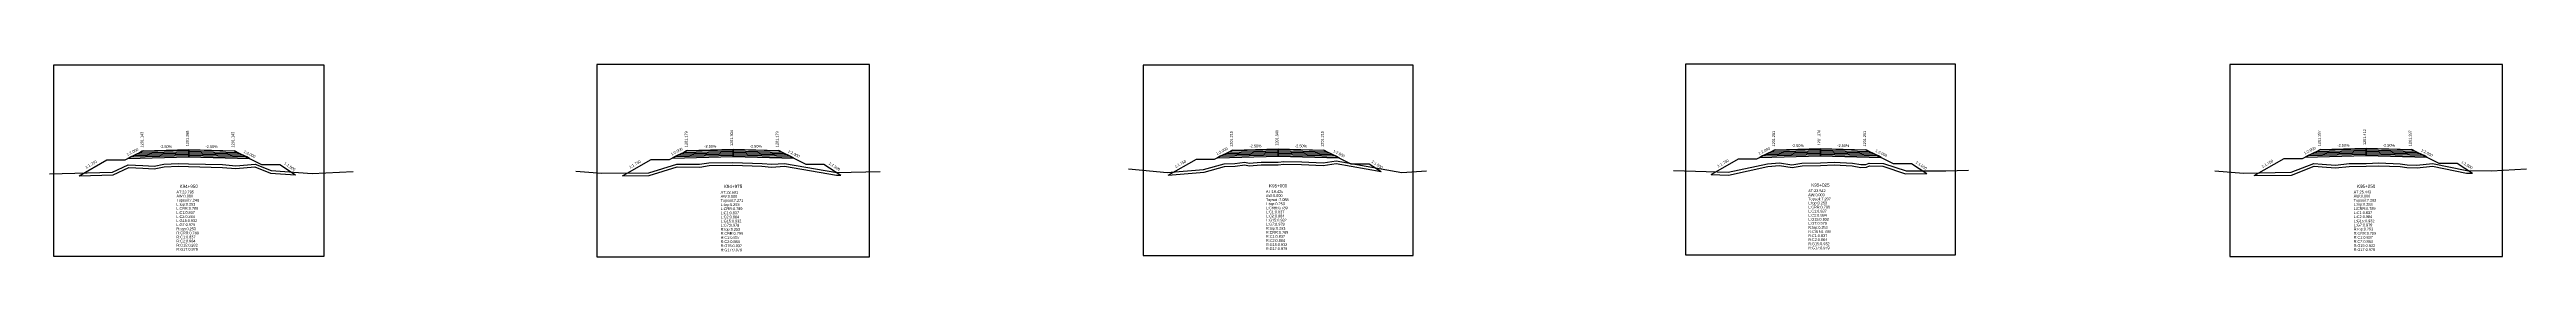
# Model space of a CAD drawing. Extents: x -7 to 78429, y 1189 to 1262.
# Drawn here: x 22641.4 to 22913.7, y 1189.5 to 1210.7 of the extents above; entities that cross this region are included whole.
import ezdxf
from ezdxf.enums import TextEntityAlignment as Align

# ---------------------------------------------------------------- set-up
doc = ezdxf.new("R2010")
doc.units = 0

msp = doc.modelspace()

# ---------------------------------------------------------------- linework, layer by layer
at = {"layer": 'A4_BORDER', "color": 7}
for points in [[(22641.792, 1189.528), (22671.548, 1189.528), (22671.548, 1210.567), (22641.792, 1210.567), (22641.792, 1189.528)], [(22701.517, 1189.455), (22731.49, 1189.455), (22731.49, 1210.648), (22701.517, 1210.648), (22701.517, 1189.455)], [(22761.586, 1189.595), (22791.286, 1189.595), (22791.286, 1210.595), (22761.586, 1210.595), (22761.586, 1189.595)], [(22821.198, 1189.682), (22850.898, 1189.682), (22850.898, 1210.682), (22821.198, 1210.682), (22821.198, 1189.682)], [(22881.042, 1189.476), (22911.015, 1189.476), (22911.015, 1210.669), (22881.042, 1210.669), (22881.042, 1189.476)]]:
    msp.add_lwpolyline(points, dxfattribs=at)
at = {"layer": 'CLEAR_GROUND', "color": 8}
for points in [[(22644.611, 1198.395), (22648.348, 1198.486), (22650.085, 1199.281), (22651.622, 1199.217), (22652.887, 1199.152), (22653.958, 1199.373), (22655.54, 1199.432), (22656.642, 1199.406), (22660.378, 1199.313), (22661.835, 1199.194), (22663.917, 1199.37), (22665.668, 1198.674), (22668.415, 1198.48)], [(22704.366, 1198.387), (22707.29, 1198.426), (22710.372, 1199.381), (22712.857, 1199.347), (22713.885, 1199.515), (22716.486, 1199.562), (22719.676, 1199.456), (22720.748, 1199.35), (22722.145, 1199.444), (22727.895, 1198.44), (22728.345, 1198.451)], [(22764.339, 1198.445), (22768.287, 1198.781), (22770.534, 1199.395), (22771.704, 1199.457), (22772.763, 1199.576), (22773.227, 1199.485), (22774.564, 1199.595), (22776.435, 1199.583), (22777.058, 1199.662), (22779.005, 1199.612), (22781.392, 1199.525), (22782.819, 1199.73), (22787.747, 1198.841)], [(22824.039, 1198.532), (22825.936, 1198.463), (22830.274, 1199.405), (22831.532, 1199.5), (22832.917, 1199.301), (22834.032, 1199.476), (22836.056, 1199.516), (22837.534, 1199.578), (22839.542, 1199.481), (22840.471, 1199.314), (22841.11, 1199.337), (22841.447, 1199.462), (22842.907, 1199.45), (22845.402, 1198.612), (22847.749, 1198.617)], [(22883.739, 1198.408), (22887.843, 1198.468), (22890.333, 1199.436), (22891.185, 1199.382), (22892.675, 1199.271), (22894.17, 1199.422), (22896.046, 1199.447), (22897.426, 1199.497), (22899.76, 1199.392), (22900.502, 1199.296), (22901.631, 1199.261), (22903.327, 1199.436), (22907.053, 1198.667), (22907.718, 1198.661)]]:
    msp.add_lwpolyline(points, dxfattribs=at)
at = {"layer": 'DESIGN_ROAD_TRIMMED', "color": 1}
for points in [[(22644.611, 1198.395), (22647.67, 1200.143), (22649.67, 1200.143), (22651.67, 1201.143), (22651.67, 1201.143), (22651.565, 1201.09), (22651.565, 1201.09), (22651.249, 1200.932), (22651.249, 1200.932), (22650.933, 1200.775), (22650.933, 1200.775), (22650.618, 1200.617), (22650.618, 1200.617), (22650.302, 1200.459), (22650.302, 1200.459), (22649.986, 1200.301), (22656.67, 1200.468), (22656.67, 1200.618), (22656.67, 1200.618), (22656.67, 1200.768), (22656.67, 1200.768), (22656.67, 1200.918), (22656.67, 1200.918), (22656.67, 1201.068), (22656.67, 1201.068), (22656.67, 1201.218), (22656.67, 1201.218), (22656.67, 1201.268), (22656.67, 1201.268), (22656.67, 1201.268), (22656.67, 1201.268), (22656.67, 1201.268), (22656.67, 1201.218), (22656.67, 1201.218), (22656.67, 1201.068), (22656.67, 1201.068), (22656.67, 1200.918), (22656.67, 1200.918), (22656.67, 1200.768), (22656.67, 1200.768), (22656.67, 1200.618), (22656.67, 1200.618), (22656.67, 1200.468), (22663.354, 1200.301), (22663.039, 1200.459), (22663.039, 1200.459), (22662.723, 1200.617), (22662.723, 1200.617), (22662.407, 1200.775), (22662.407, 1200.775), (22662.091, 1200.932), (22662.091, 1200.932), (22661.775, 1201.09), (22661.775, 1201.09), (22661.67, 1201.143), (22661.67, 1201.143), (22664.67, 1199.643), (22666.67, 1199.643), (22668.415, 1198.48)], [(22704.366, 1198.387), (22707.503, 1200.179), (22709.503, 1200.179), (22711.503, 1201.179), (22711.503, 1201.179), (22711.398, 1201.126), (22711.398, 1201.126), (22711.082, 1200.968), (22711.082, 1200.968), (22710.766, 1200.811), (22710.766, 1200.811), (22710.45, 1200.653), (22710.45, 1200.653), (22710.135, 1200.495), (22710.135, 1200.495), (22709.819, 1200.337), (22716.503, 1200.504), (22716.503, 1200.654), (22716.503, 1200.654), (22716.503, 1200.804), (22716.503, 1200.804), (22716.503, 1200.954), (22716.503, 1200.954), (22716.503, 1201.104), (22716.503, 1201.104), (22716.503, 1201.254), (22716.503, 1201.254), (22716.503, 1201.304), (22716.503, 1201.304), (22716.503, 1201.304), (22716.503, 1201.304), (22716.503, 1201.304), (22716.503, 1201.254), (22716.503, 1201.254), (22716.503, 1201.104), (22716.503, 1201.104), (22716.503, 1200.954), (22716.503, 1200.954), (22716.503, 1200.804), (22716.503, 1200.804), (22716.503, 1200.654), (22716.503, 1200.654), (22716.503, 1200.504), (22723.187, 1200.337), (22722.871, 1200.495), (22722.871, 1200.495), (22722.556, 1200.653), (22722.556, 1200.653), (22722.24, 1200.811), (22722.24, 1200.811), (22721.924, 1200.968), (22721.924, 1200.968), (22721.608, 1201.126), (22721.608, 1201.126), (22721.503, 1201.179), (22721.503, 1201.179), (22724.503, 1199.679), (22726.503, 1199.679), (22728.345, 1198.451)], [(22764.339, 1198.445), (22767.436, 1200.215), (22769.436, 1200.215), (22771.436, 1201.215), (22771.436, 1201.215), (22771.331, 1201.162), (22771.331, 1201.162), (22771.015, 1201.004), (22771.015, 1201.004), (22770.699, 1200.847), (22770.699, 1200.847), (22770.384, 1200.689), (22770.384, 1200.689), (22770.068, 1200.531), (22770.068, 1200.531), (22769.752, 1200.373), (22776.436, 1200.54), (22776.436, 1200.69), (22776.436, 1200.69), (22776.436, 1200.84), (22776.436, 1200.84), (22776.436, 1200.99), (22776.436, 1200.99), (22776.436, 1201.14), (22776.436, 1201.14), (22776.436, 1201.29), (22776.436, 1201.29), (22776.436, 1201.34), (22776.436, 1201.34), (22776.436, 1201.34), (22776.436, 1201.34), (22776.436, 1201.34), (22776.436, 1201.29), (22776.436, 1201.29), (22776.436, 1201.14), (22776.436, 1201.14), (22776.436, 1200.99), (22776.436, 1200.99), (22776.436, 1200.84), (22776.436, 1200.84), (22776.436, 1200.69), (22776.436, 1200.69), (22776.436, 1200.54), (22783.121, 1200.373), (22782.805, 1200.531), (22782.805, 1200.531), (22782.489, 1200.689), (22782.489, 1200.689), (22782.173, 1200.847), (22782.173, 1200.847), (22781.857, 1201.004), (22781.857, 1201.004), (22781.542, 1201.162), (22781.542, 1201.162), (22781.436, 1201.215), (22781.436, 1201.215), (22784.436, 1199.715), (22786.436, 1199.715), (22787.747, 1198.841)], [(22824.039, 1198.532), (22827.048, 1200.251), (22829.048, 1200.251), (22831.048, 1201.251), (22831.048, 1201.251), (22830.943, 1201.198), (22830.943, 1201.198), (22830.627, 1201.04), (22830.627, 1201.04), (22830.311, 1200.883), (22830.311, 1200.883), (22829.995, 1200.725), (22829.995, 1200.725), (22829.68, 1200.567), (22829.68, 1200.567), (22829.364, 1200.409), (22836.048, 1200.576), (22836.048, 1200.726), (22836.048, 1200.726), (22836.048, 1200.876), (22836.048, 1200.876), (22836.048, 1201.026), (22836.048, 1201.026), (22836.048, 1201.176), (22836.048, 1201.176), (22836.048, 1201.326), (22836.048, 1201.326), (22836.048, 1201.376), (22836.048, 1201.376), (22836.048, 1201.376), (22836.048, 1201.376), (22836.048, 1201.376), (22836.048, 1201.326), (22836.048, 1201.326), (22836.048, 1201.176), (22836.048, 1201.176), (22836.048, 1201.026), (22836.048, 1201.026), (22836.048, 1200.876), (22836.048, 1200.876), (22836.048, 1200.726), (22836.048, 1200.726), (22836.048, 1200.576), (22842.732, 1200.409), (22842.416, 1200.567), (22842.416, 1200.567), (22842.101, 1200.725), (22842.101, 1200.725), (22841.785, 1200.883), (22841.785, 1200.883), (22841.469, 1201.04), (22841.469, 1201.04), (22841.153, 1201.198), (22841.153, 1201.198), (22841.048, 1201.251), (22841.048, 1201.251), (22844.048, 1199.751), (22846.048, 1199.751), (22847.749, 1198.617)], [(22883.739, 1198.408), (22887.028, 1200.287), (22889.028, 1200.287), (22891.028, 1201.287), (22891.028, 1201.287), (22890.923, 1201.234), (22890.923, 1201.234), (22890.607, 1201.076), (22890.607, 1201.076), (22890.291, 1200.919), (22890.291, 1200.919), (22889.976, 1200.761), (22889.976, 1200.761), (22889.66, 1200.603), (22889.66, 1200.603), (22889.344, 1200.445), (22896.028, 1200.612), (22896.028, 1200.762), (22896.028, 1200.762), (22896.028, 1200.912), (22896.028, 1200.912), (22896.028, 1201.062), (22896.028, 1201.062), (22896.028, 1201.212), (22896.028, 1201.212), (22896.028, 1201.362), (22896.028, 1201.362), (22896.028, 1201.412), (22896.028, 1201.412), (22896.028, 1201.412), (22896.028, 1201.412), (22896.028, 1201.412), (22896.028, 1201.362), (22896.028, 1201.362), (22896.028, 1201.212), (22896.028, 1201.212), (22896.028, 1201.062), (22896.028, 1201.062), (22896.028, 1200.912), (22896.028, 1200.912), (22896.028, 1200.762), (22896.028, 1200.762), (22896.028, 1200.612), (22902.712, 1200.445), (22902.397, 1200.603), (22902.397, 1200.603), (22902.081, 1200.761), (22902.081, 1200.761), (22901.765, 1200.919), (22901.765, 1200.919), (22901.449, 1201.076), (22901.449, 1201.076), (22901.133, 1201.234), (22901.133, 1201.234), (22901.028, 1201.287), (22901.028, 1201.287), (22904.028, 1199.787), (22906.028, 1199.787), (22907.718, 1198.661)]]:
    msp.add_lwpolyline(points, dxfattribs=at)
at = {"layer": 'FINISHED_ROAD', "color": 2}
for points in [[(22647.67, 1200.143), (22649.67, 1200.143), (22651.67, 1201.143), (22651.67, 1201.143), (22656.67, 1201.268), (22661.67, 1201.143), (22661.67, 1201.143), (22664.67, 1199.643), (22666.67, 1199.643)], [(22707.503, 1200.179), (22709.503, 1200.179), (22711.503, 1201.179), (22711.503, 1201.179), (22716.503, 1201.304), (22721.503, 1201.179), (22721.503, 1201.179), (22724.503, 1199.679), (22726.503, 1199.679)], [(22767.436, 1200.215), (22769.436, 1200.215), (22771.436, 1201.215), (22771.436, 1201.215), (22776.436, 1201.34), (22781.436, 1201.215), (22781.436, 1201.215), (22784.436, 1199.715), (22786.436, 1199.715)], [(22827.048, 1200.251), (22829.048, 1200.251), (22831.048, 1201.251), (22831.048, 1201.251), (22836.048, 1201.376), (22841.048, 1201.251), (22841.048, 1201.251), (22844.048, 1199.751), (22846.048, 1199.751)], [(22887.028, 1200.287), (22889.028, 1200.287), (22891.028, 1201.287), (22891.028, 1201.287), (22896.028, 1201.412), (22901.028, 1201.287), (22901.028, 1201.287), (22904.028, 1199.787), (22906.028, 1199.787)]]:
    msp.add_lwpolyline(points, dxfattribs=at)
at = {"layer": 'LAYER_0', "color": 4}
for points in [[(22651.67, 1201.143), (22651.565, 1201.09), (22656.67, 1201.218), (22656.67, 1201.268)], [(22711.503, 1201.179), (22711.398, 1201.126), (22716.503, 1201.254), (22716.503, 1201.304)], [(22771.436, 1201.215), (22771.331, 1201.162), (22776.436, 1201.29), (22776.436, 1201.34)], [(22831.048, 1201.251), (22830.943, 1201.198), (22836.048, 1201.326), (22836.048, 1201.376)], [(22891.028, 1201.287), (22890.923, 1201.234), (22896.028, 1201.362), (22896.028, 1201.412)]]:
    msp.add_lwpolyline(points, dxfattribs=at)
at = {"layer": 'LAYER_1', "color": 4}
for points in [[(22651.565, 1201.09), (22651.249, 1200.932), (22656.67, 1201.068), (22656.67, 1201.218)], [(22711.398, 1201.126), (22711.082, 1200.968), (22716.503, 1201.104), (22716.503, 1201.254)], [(22771.331, 1201.162), (22771.015, 1201.004), (22776.436, 1201.14), (22776.436, 1201.29)], [(22830.943, 1201.198), (22830.627, 1201.04), (22836.048, 1201.176), (22836.048, 1201.326)], [(22890.923, 1201.234), (22890.607, 1201.076), (22896.028, 1201.212), (22896.028, 1201.362)]]:
    msp.add_lwpolyline(points, dxfattribs=at)
at = {"layer": 'LAYER_10', "color": 6}
for points in [[(22722.556, 1200.653), (22722.871, 1200.495), (22716.503, 1200.654), (22716.503, 1200.804)], [(22782.489, 1200.689), (22782.805, 1200.531), (22776.436, 1200.69), (22776.436, 1200.84)], [(22842.101, 1200.725), (22842.416, 1200.567), (22836.048, 1200.726), (22836.048, 1200.876)], [(22902.081, 1200.761), (22902.397, 1200.603), (22896.028, 1200.762), (22896.028, 1200.912)], [(22662.723, 1200.617), (22663.039, 1200.459), (22656.67, 1200.618), (22656.67, 1200.768)]]:
    msp.add_lwpolyline(points, dxfattribs=at)
at = {"layer": 'LAYER_11', "color": 6}
for points in [[(22663.039, 1200.459), (22663.354, 1200.301), (22656.67, 1200.468), (22656.67, 1200.618)], [(22722.871, 1200.495), (22723.187, 1200.337), (22716.503, 1200.504), (22716.503, 1200.654)], [(22782.805, 1200.531), (22783.121, 1200.373), (22776.436, 1200.54), (22776.436, 1200.69)], [(22842.416, 1200.567), (22842.732, 1200.409), (22836.048, 1200.576), (22836.048, 1200.726)], [(22902.397, 1200.603), (22902.712, 1200.445), (22896.028, 1200.612), (22896.028, 1200.762)]]:
    msp.add_lwpolyline(points, dxfattribs=at)
at = {"layer": 'LAYER_2', "color": 4}
for points in [[(22651.249, 1200.932), (22650.933, 1200.775), (22656.67, 1200.918), (22656.67, 1201.068)], [(22711.082, 1200.968), (22710.766, 1200.811), (22716.503, 1200.954), (22716.503, 1201.104)], [(22771.015, 1201.004), (22770.699, 1200.847), (22776.436, 1200.99), (22776.436, 1201.14)], [(22830.627, 1201.04), (22830.311, 1200.883), (22836.048, 1201.026), (22836.048, 1201.176)], [(22890.607, 1201.076), (22890.291, 1200.919), (22896.028, 1201.062), (22896.028, 1201.212)]]:
    msp.add_lwpolyline(points, dxfattribs=at)
at = {"layer": 'LAYER_3', "color": 4}
for points in [[(22650.933, 1200.775), (22650.618, 1200.617), (22656.67, 1200.768), (22656.67, 1200.918)], [(22710.766, 1200.811), (22710.45, 1200.653), (22716.503, 1200.804), (22716.503, 1200.954)], [(22770.699, 1200.847), (22770.384, 1200.689), (22776.436, 1200.84), (22776.436, 1200.99)], [(22830.311, 1200.883), (22829.995, 1200.725), (22836.048, 1200.876), (22836.048, 1201.026)], [(22890.291, 1200.919), (22889.976, 1200.761), (22896.028, 1200.912), (22896.028, 1201.062)]]:
    msp.add_lwpolyline(points, dxfattribs=at)
at = {"layer": 'LAYER_4', "color": 4}
for points in [[(22710.45, 1200.653), (22710.135, 1200.495), (22716.503, 1200.654), (22716.503, 1200.804)], [(22770.384, 1200.689), (22770.068, 1200.531), (22776.436, 1200.69), (22776.436, 1200.84)], [(22829.995, 1200.725), (22829.68, 1200.567), (22836.048, 1200.726), (22836.048, 1200.876)], [(22889.976, 1200.761), (22889.66, 1200.603), (22896.028, 1200.762), (22896.028, 1200.912)], [(22650.618, 1200.617), (22650.302, 1200.459), (22656.67, 1200.618), (22656.67, 1200.768)]]:
    msp.add_lwpolyline(points, dxfattribs=at)
at = {"layer": 'LAYER_5', "color": 4}
for points in [[(22650.302, 1200.459), (22649.986, 1200.301), (22656.67, 1200.468), (22656.67, 1200.618)], [(22710.135, 1200.495), (22709.819, 1200.337), (22716.503, 1200.504), (22716.503, 1200.654)], [(22770.068, 1200.531), (22769.752, 1200.373), (22776.436, 1200.54), (22776.436, 1200.69)], [(22829.68, 1200.567), (22829.364, 1200.409), (22836.048, 1200.576), (22836.048, 1200.726)], [(22889.66, 1200.603), (22889.344, 1200.445), (22896.028, 1200.612), (22896.028, 1200.762)]]:
    msp.add_lwpolyline(points, dxfattribs=at)
at = {"layer": 'LAYER_6', "color": 6}
for points in [[(22661.67, 1201.143), (22661.775, 1201.09), (22656.67, 1201.218), (22656.67, 1201.268)], [(22721.503, 1201.179), (22721.608, 1201.126), (22716.503, 1201.254), (22716.503, 1201.304)], [(22781.436, 1201.215), (22781.542, 1201.162), (22776.436, 1201.29), (22776.436, 1201.34)], [(22841.048, 1201.251), (22841.153, 1201.198), (22836.048, 1201.326), (22836.048, 1201.376)], [(22901.028, 1201.287), (22901.133, 1201.234), (22896.028, 1201.362), (22896.028, 1201.412)]]:
    msp.add_lwpolyline(points, dxfattribs=at)
at = {"layer": 'LAYER_7', "color": 6}
for points in [[(22661.775, 1201.09), (22662.091, 1200.932), (22656.67, 1201.068), (22656.67, 1201.218)], [(22721.608, 1201.126), (22721.924, 1200.968), (22716.503, 1201.104), (22716.503, 1201.254)], [(22781.542, 1201.162), (22781.857, 1201.004), (22776.436, 1201.14), (22776.436, 1201.29)], [(22841.153, 1201.198), (22841.469, 1201.04), (22836.048, 1201.176), (22836.048, 1201.326)], [(22901.133, 1201.234), (22901.449, 1201.076), (22896.028, 1201.212), (22896.028, 1201.362)]]:
    msp.add_lwpolyline(points, dxfattribs=at)
at = {"layer": 'LAYER_8', "color": 6}
for points in [[(22662.091, 1200.932), (22662.407, 1200.775), (22656.67, 1200.918), (22656.67, 1201.068)], [(22721.924, 1200.968), (22722.24, 1200.811), (22716.503, 1200.954), (22716.503, 1201.104)], [(22781.857, 1201.004), (22782.173, 1200.847), (22776.436, 1200.99), (22776.436, 1201.14)], [(22841.469, 1201.04), (22841.785, 1200.883), (22836.048, 1201.026), (22836.048, 1201.176)], [(22901.449, 1201.076), (22901.765, 1200.919), (22896.028, 1201.062), (22896.028, 1201.212)]]:
    msp.add_lwpolyline(points, dxfattribs=at)
at = {"layer": 'LAYER_9', "color": 6}
for points in [[(22662.407, 1200.775), (22662.723, 1200.617), (22656.67, 1200.768), (22656.67, 1200.918)], [(22722.24, 1200.811), (22722.556, 1200.653), (22716.503, 1200.804), (22716.503, 1200.954)], [(22782.173, 1200.847), (22782.489, 1200.689), (22776.436, 1200.84), (22776.436, 1200.99)], [(22841.785, 1200.883), (22842.101, 1200.725), (22836.048, 1200.876), (22836.048, 1201.026)], [(22901.765, 1200.919), (22902.081, 1200.761), (22896.028, 1200.912), (22896.028, 1201.062)]]:
    msp.add_lwpolyline(points, dxfattribs=at)
at = {"layer": 'NATURAL_GROUND', "color": 3}
for points in [[(22641.367, 1198.616), (22648.279, 1198.784), (22650.025, 1199.584), (22651.636, 1199.517), (22652.864, 1199.454), (22653.922, 1199.672), (22655.538, 1199.732), (22656.649, 1199.706), (22660.394, 1199.613), (22661.834, 1199.495), (22663.962, 1199.675), (22665.735, 1198.97), (22670.23, 1198.652), (22674.749, 1198.846)], [(22699.236, 1198.905), (22702.071, 1198.656), (22707.243, 1198.725), (22710.329, 1199.682), (22712.835, 1199.647), (22713.858, 1199.815), (22716.488, 1199.862), (22719.696, 1199.756), (22720.753, 1199.651), (22722.161, 1199.746), (22727.917, 1198.741), (22732.663, 1198.855)], [(22759.965, 1199.135), (22764.217, 1198.736), (22768.234, 1199.078), (22770.486, 1199.693), (22771.679, 1199.756), (22772.775, 1199.879), (22773.244, 1199.787), (22774.552, 1199.895), (22776.417, 1199.883), (22777.043, 1199.962), (22779.014, 1199.912), (22781.376, 1199.826), (22782.824, 1200.034), (22790.02, 1198.736), (22792.734, 1198.946)], [(22819.882, 1198.983), (22825.909, 1198.764), (22830.231, 1199.703), (22831.542, 1199.802), (22832.915, 1199.604), (22834.006, 1199.776), (22836.047, 1199.816), (22837.535, 1199.878), (22839.576, 1199.78), (22840.492, 1199.615), (22841.051, 1199.635), (22841.394, 1199.762), (22842.957, 1199.75), (22845.451, 1198.912), (22849.829, 1198.922), (22852.323, 1198.989)], [(22879.397, 1198.93), (22882.532, 1198.69), (22887.784, 1198.767), (22890.286, 1199.74), (22891.206, 1199.681), (22892.671, 1199.572), (22894.153, 1199.722), (22896.038, 1199.747), (22897.427, 1199.797), (22899.786, 1199.691), (22900.526, 1199.595), (22901.62, 1199.561), (22903.342, 1199.739), (22907.085, 1198.967), (22909.8, 1198.94), (22913.656, 1199.166)]]:
    msp.add_lwpolyline(points, dxfattribs=at)
at = {"layer": 'STRUCTURE_LEFT', "color": 4}
for points in [[(22651.67, 1201.143), (22651.565, 1201.09), (22651.565, 1201.09), (22651.249, 1200.932), (22651.249, 1200.932), (22650.933, 1200.775), (22650.933, 1200.775), (22650.618, 1200.617), (22650.618, 1200.617), (22650.302, 1200.459), (22650.302, 1200.459), (22649.986, 1200.301), (22656.67, 1200.468), (22656.67, 1200.618), (22656.67, 1200.618), (22656.67, 1200.768), (22656.67, 1200.768), (22656.67, 1200.918), (22656.67, 1200.918), (22656.67, 1201.068), (22656.67, 1201.068), (22656.67, 1201.218), (22656.67, 1201.218), (22656.67, 1201.268), (22656.67, 1201.268)], [(22711.503, 1201.179), (22711.398, 1201.126), (22711.398, 1201.126), (22711.082, 1200.968), (22711.082, 1200.968), (22710.766, 1200.811), (22710.766, 1200.811), (22710.45, 1200.653), (22710.45, 1200.653), (22710.135, 1200.495), (22710.135, 1200.495), (22709.819, 1200.337), (22716.503, 1200.504), (22716.503, 1200.654), (22716.503, 1200.654), (22716.503, 1200.804), (22716.503, 1200.804), (22716.503, 1200.954), (22716.503, 1200.954), (22716.503, 1201.104), (22716.503, 1201.104), (22716.503, 1201.254), (22716.503, 1201.254), (22716.503, 1201.304), (22716.503, 1201.304)], [(22771.436, 1201.215), (22771.331, 1201.162), (22771.331, 1201.162), (22771.015, 1201.004), (22771.015, 1201.004), (22770.699, 1200.847), (22770.699, 1200.847), (22770.384, 1200.689), (22770.384, 1200.689), (22770.068, 1200.531), (22770.068, 1200.531), (22769.752, 1200.373), (22776.436, 1200.54), (22776.436, 1200.69), (22776.436, 1200.69), (22776.436, 1200.84), (22776.436, 1200.84), (22776.436, 1200.99), (22776.436, 1200.99), (22776.436, 1201.14), (22776.436, 1201.14), (22776.436, 1201.29), (22776.436, 1201.29), (22776.436, 1201.34), (22776.436, 1201.34)], [(22831.048, 1201.251), (22830.943, 1201.198), (22830.943, 1201.198), (22830.627, 1201.04), (22830.627, 1201.04), (22830.311, 1200.883), (22830.311, 1200.883), (22829.995, 1200.725), (22829.995, 1200.725), (22829.68, 1200.567), (22829.68, 1200.567), (22829.364, 1200.409), (22836.048, 1200.576), (22836.048, 1200.726), (22836.048, 1200.726), (22836.048, 1200.876), (22836.048, 1200.876), (22836.048, 1201.026), (22836.048, 1201.026), (22836.048, 1201.176), (22836.048, 1201.176), (22836.048, 1201.326), (22836.048, 1201.326), (22836.048, 1201.376), (22836.048, 1201.376)], [(22891.028, 1201.287), (22890.923, 1201.234), (22890.923, 1201.234), (22890.607, 1201.076), (22890.607, 1201.076), (22890.291, 1200.919), (22890.291, 1200.919), (22889.976, 1200.761), (22889.976, 1200.761), (22889.66, 1200.603), (22889.66, 1200.603), (22889.344, 1200.445), (22896.028, 1200.612), (22896.028, 1200.762), (22896.028, 1200.762), (22896.028, 1200.912), (22896.028, 1200.912), (22896.028, 1201.062), (22896.028, 1201.062), (22896.028, 1201.212), (22896.028, 1201.212), (22896.028, 1201.362), (22896.028, 1201.362), (22896.028, 1201.412), (22896.028, 1201.412)]]:
    msp.add_lwpolyline(points, dxfattribs=at)
at = {"layer": 'STRUCTURE_RIGHT', "color": 6}
for points in [[(22656.67, 1201.268), (22656.67, 1201.268), (22656.67, 1201.218), (22656.67, 1201.218), (22656.67, 1201.068), (22656.67, 1201.068), (22656.67, 1200.918), (22656.67, 1200.918), (22656.67, 1200.768), (22656.67, 1200.768), (22656.67, 1200.618), (22656.67, 1200.618), (22656.67, 1200.468), (22663.354, 1200.301), (22663.039, 1200.459), (22663.039, 1200.459), (22662.723, 1200.617), (22662.723, 1200.617), (22662.407, 1200.775), (22662.407, 1200.775), (22662.091, 1200.932), (22662.091, 1200.932), (22661.775, 1201.09), (22661.775, 1201.09), (22661.67, 1201.143)], [(22716.503, 1201.304), (22716.503, 1201.304), (22716.503, 1201.254), (22716.503, 1201.254), (22716.503, 1201.104), (22716.503, 1201.104), (22716.503, 1200.954), (22716.503, 1200.954), (22716.503, 1200.804), (22716.503, 1200.804), (22716.503, 1200.654), (22716.503, 1200.654), (22716.503, 1200.504), (22723.187, 1200.337), (22722.871, 1200.495), (22722.871, 1200.495), (22722.556, 1200.653), (22722.556, 1200.653), (22722.24, 1200.811), (22722.24, 1200.811), (22721.924, 1200.968), (22721.924, 1200.968), (22721.608, 1201.126), (22721.608, 1201.126), (22721.503, 1201.179)], [(22776.436, 1201.34), (22776.436, 1201.34), (22776.436, 1201.29), (22776.436, 1201.29), (22776.436, 1201.14), (22776.436, 1201.14), (22776.436, 1200.99), (22776.436, 1200.99), (22776.436, 1200.84), (22776.436, 1200.84), (22776.436, 1200.69), (22776.436, 1200.69), (22776.436, 1200.54), (22783.121, 1200.373), (22782.805, 1200.531), (22782.805, 1200.531), (22782.489, 1200.689), (22782.489, 1200.689), (22782.173, 1200.847), (22782.173, 1200.847), (22781.857, 1201.004), (22781.857, 1201.004), (22781.542, 1201.162), (22781.542, 1201.162), (22781.436, 1201.215)], [(22836.048, 1201.376), (22836.048, 1201.376), (22836.048, 1201.326), (22836.048, 1201.326), (22836.048, 1201.176), (22836.048, 1201.176), (22836.048, 1201.026), (22836.048, 1201.026), (22836.048, 1200.876), (22836.048, 1200.876), (22836.048, 1200.726), (22836.048, 1200.726), (22836.048, 1200.576), (22842.732, 1200.409), (22842.416, 1200.567), (22842.416, 1200.567), (22842.101, 1200.725), (22842.101, 1200.725), (22841.785, 1200.883), (22841.785, 1200.883), (22841.469, 1201.04), (22841.469, 1201.04), (22841.153, 1201.198), (22841.153, 1201.198), (22841.048, 1201.251)], [(22896.028, 1201.412), (22896.028, 1201.412), (22896.028, 1201.362), (22896.028, 1201.362), (22896.028, 1201.212), (22896.028, 1201.212), (22896.028, 1201.062), (22896.028, 1201.062), (22896.028, 1200.912), (22896.028, 1200.912), (22896.028, 1200.762), (22896.028, 1200.762), (22896.028, 1200.612), (22902.712, 1200.445), (22902.397, 1200.603), (22902.397, 1200.603), (22902.081, 1200.761), (22902.081, 1200.761), (22901.765, 1200.919), (22901.765, 1200.919), (22901.449, 1201.076), (22901.449, 1201.076), (22901.133, 1201.234), (22901.133, 1201.234), (22901.028, 1201.287)]]:
    msp.add_lwpolyline(points, dxfattribs=at)

# ---------------------------------------------------------------- texts
at = {"layer": 'INFO_TEXT'}
for s, p in [('AT:23.795', (22655.318, 1196.441)), ('AW:0.000', (22655.318, 1195.99)), ('Topsoil:7.248', (22655.318, 1195.539)), ('L:top:0.253', (22655.318, 1195.089)), ('AT:22.691', (22715.141, 1196.419)), ('AW:0.000', (22715.141, 1195.965)), ('Topsoil:7.271', (22715.141, 1195.51)), ('L:top:0.253', (22715.141, 1195.056)), ('AT:19.425', (22775.086, 1196.495)), ('AW:0.000', (22775.086, 1196.045)), ('Topsoil:7.088', (22775.086, 1195.595)), ('L:top:0.253', (22775.086, 1195.145)), ('AT:23.542', (22834.698, 1196.582)), ('AW:0.000', (22834.698, 1196.132)), ('Topsoil:7.207', (22834.698, 1195.682)), ('L:top:0.253', (22834.698, 1195.232)), ('AT:25.443', (22894.666, 1196.44)), ('AW:0.000', (22894.666, 1195.986)), ('Topsoil:7.282', (22894.666, 1195.531)), ('L:top:0.253', (22894.666, 1195.077)), ('L:CRR:0.789', (22655.318, 1194.638)), ('L:C1:0.837', (22655.318, 1194.187)), ('L:C2:0.884', (22655.318, 1193.736)), ('L:G15:0.932', (22655.318, 1193.285)), ('L:G7:0.979', (22655.318, 1192.834)), ('R:top:0.253', (22655.318, 1192.384)), ('L:CRR:0.789', (22715.141, 1194.602)), ('L:C1:0.837', (22715.141, 1194.148)), ('L:C2:0.884', (22715.141, 1193.694)), ('L:G15:0.932', (22715.141, 1193.24)), ('L:G7:0.979', (22715.141, 1192.786)), ('R:top:0.253', (22715.141, 1192.331)), ('L:CRR:0.789', (22775.086, 1194.695)), ('L:C1:0.837', (22775.086, 1194.245)), ('L:C2:0.884', (22775.086, 1193.795)), ('L:G15:0.932', (22775.086, 1193.345)), ('L:G7:0.979', (22775.086, 1192.895)), ('R:top:0.253', (22775.086, 1192.445)), ('L:CRR:0.789', (22834.698, 1194.782)), ('L:C1:0.837', (22834.698, 1194.332)), ('L:C2:0.884', (22834.698, 1193.882)), ('L:G15:0.932', (22834.698, 1193.432)), ('L:G7:0.979', (22834.698, 1192.982)), ('R:top:0.253', (22834.698, 1192.532)), ('L:CRR:0.789', (22894.666, 1194.623)), ('L:C1:0.837', (22894.666, 1194.169)), ('L:C2:0.884', (22894.666, 1193.715)), ('L:G15:0.932', (22894.666, 1193.261)), ('L:G7:0.979', (22894.666, 1192.807)), ('R:top:0.253', (22894.666, 1192.353)), ('R:CRR:0.789', (22655.318, 1191.933)), ('R:C1:0.837', (22655.318, 1191.482)), ('R:C2:0.884', (22655.318, 1191.031)), ('R:G15:0.932', (22655.318, 1190.58)), ('R:G17:0.979', (22655.318, 1190.129)), ('R:CRR:0.789', (22715.141, 1191.877)), ('R:C1:0.837', (22715.141, 1191.423)), ('R:C2:0.884', (22715.141, 1190.969)), ('R:G15:0.932', (22715.141, 1190.515)), ('R:G17:0.979', (22715.141, 1190.061)), ('R:CRR:0.789', (22775.086, 1191.995)), ('R:C1:0.837', (22775.086, 1191.545)), ('R:C2:0.884', (22775.086, 1191.095)), ('R:G15:0.932', (22775.086, 1190.645)), ('R:G17:0.979', (22775.086, 1190.195)), ('R:CRR:0.789', (22834.698, 1192.082)), ('R:C1:0.837', (22834.698, 1191.632)), ('R:C2:0.884', (22834.698, 1191.182)), ('R:G15:0.932', (22834.698, 1190.732)), ('R:G17:0.979', (22834.698, 1190.282)), ('R:CRR:0.789', (22894.666, 1191.898)), ('R:C1:0.837', (22894.666, 1191.444)), ('R:C2:0.884', (22894.666, 1190.99)), ('R:G15:0.932', (22894.666, 1190.536)), ('R:G17:0.979', (22894.666, 1190.082))]:
    msp.add_text(s, height=0.3, dxfattribs=at).set_placement(p)
at = {"layer": 'LEFT_TEXT_H'}
for s, height, p in [('1201.143', 0.301, (22651.67, 1201.504)), ('1201.179', 0.303, (22711.503, 1201.542)), ('1201.215', 0.3, (22771.436, 1201.575)), ('1201.251', 0.3, (22831.048, 1201.611)), ('1201.287', 0.303, (22891.028, 1201.65))]:
    msp.add_text(s, height=height, rotation=90, dxfattribs=at).set_placement(p)
at = {"layer": 'POINT_TEXT_H'}
for s, height, p in [('1201.268', 0.301, (22656.67, 1201.629)), ('1201.304', 0.303, (22716.503, 1201.667)), ('1201.340', 0.3, (22776.436, 1201.7)), ('1201.376', 0.3, (22836.048, 1201.736)), ('1201.412', 0.303, (22896.028, 1201.775))]:
    msp.add_text(s, height=height, rotation=90, dxfattribs=at).set_placement(p)
at = {"layer": 'RIGHT_TEXT_H'}
for s, height, p in [('1201.143', 0.301, (22661.67, 1201.504)), ('1201.179', 0.303, (22721.503, 1201.542)), ('1201.215', 0.3, (22781.436, 1201.575)), ('1201.251', 0.3, (22841.048, 1201.611)), ('1201.287', 0.303, (22901.028, 1201.65))]:
    msp.add_text(s, height=height, rotation=90, dxfattribs=at).set_placement(p)
at = {"layer": 'SLOPE_left'}
for s, height, rotation, p in [('1:2.000', 0.301, 26.565, (22650.59, 1200.804)), ('1:2.000', 0.303, 26.565, (22710.422, 1200.841)), ('1:2.000', 0.3, 26.565, (22770.356, 1200.876)), ('1:2.000', 0.3, 26.565, (22829.968, 1200.912)), ('1:2.000', 0.303, 26.565, (22889.947, 1200.949)), ('1:1.750', 0.301, 29.745, (22646.051, 1199.425)), ('1:1.750', 0.303, 29.745, (22705.845, 1199.441)), ('1:1.750', 0.3, 29.745, (22765.799, 1199.486)), ('1:1.750', 0.3, 29.745, (22825.454, 1199.548)), ('1:1.750', 0.303, 29.745, (22885.294, 1199.505))]:
    msp.add_text(s, height=height, rotation=rotation, dxfattribs=at).set_placement(p, align=Align.BOTTOM_CENTER)
at = {"layer": 'SLOPE_right'}
for s, height, rotation, p in [('1:2.000', 0.301, -26.565, (22663.251, 1200.554)), ('1:2.000', 0.303, -26.565, (22723.084, 1200.591)), ('1:2.000', 0.3, -26.565, (22783.017, 1200.626)), ('1:2.000', 0.3, -26.565, (22842.629, 1200.662)), ('1:2.000', 0.303, -26.565, (22902.609, 1200.699)), ('1:1.500', 0.301, -33.69, (22667.643, 1199.211)), ('1:1.500', 0.303, -33.69, (22727.525, 1199.216)), ('1:1.500', 0.3, -33.69, (22787.192, 1199.428)), ('1:1.500', 0.3, -33.69, (22846.998, 1199.334)), ('1:1.500', 0.303, -33.69, (22906.974, 1199.375))]:
    msp.add_text(s, height=height, rotation=rotation, dxfattribs=at).set_placement(p, align=Align.BOTTOM_CENTER)
at = {"layer": 'SLOPE_TEXT'}
for height, p in [(0.301, (22654.17, 1201.446)), (0.301, (22659.17, 1201.446)), (0.303, (22714.003, 1201.484)), (0.303, (22719.003, 1201.484)), (0.3, (22773.936, 1201.517)), (0.3, (22778.936, 1201.517)), (0.3, (22833.548, 1201.553)), (0.3, (22838.548, 1201.553)), (0.303, (22893.528, 1201.592)), (0.303, (22898.528, 1201.592))]:
    msp.add_text('-2.50%', height=height, dxfattribs=at).set_placement(p, align=Align.CENTER)
at = {"layer": 'STATION_TITLE'}
for s, height, p in [('K94+950', 0.361, (22656.67, 1197.042)), ('K94+975', 0.363, (22716.503, 1197.024)), ('K95+000', 0.36, (22776.436, 1197.095)), ('K95+025', 0.36, (22836.048, 1197.182)), ('K95+050', 0.363, (22896.028, 1197.045))]:
    msp.add_text(s, height=height, dxfattribs=at).set_placement(p, align=Align.CENTER)

doc.saveas('drawing.dxf')
